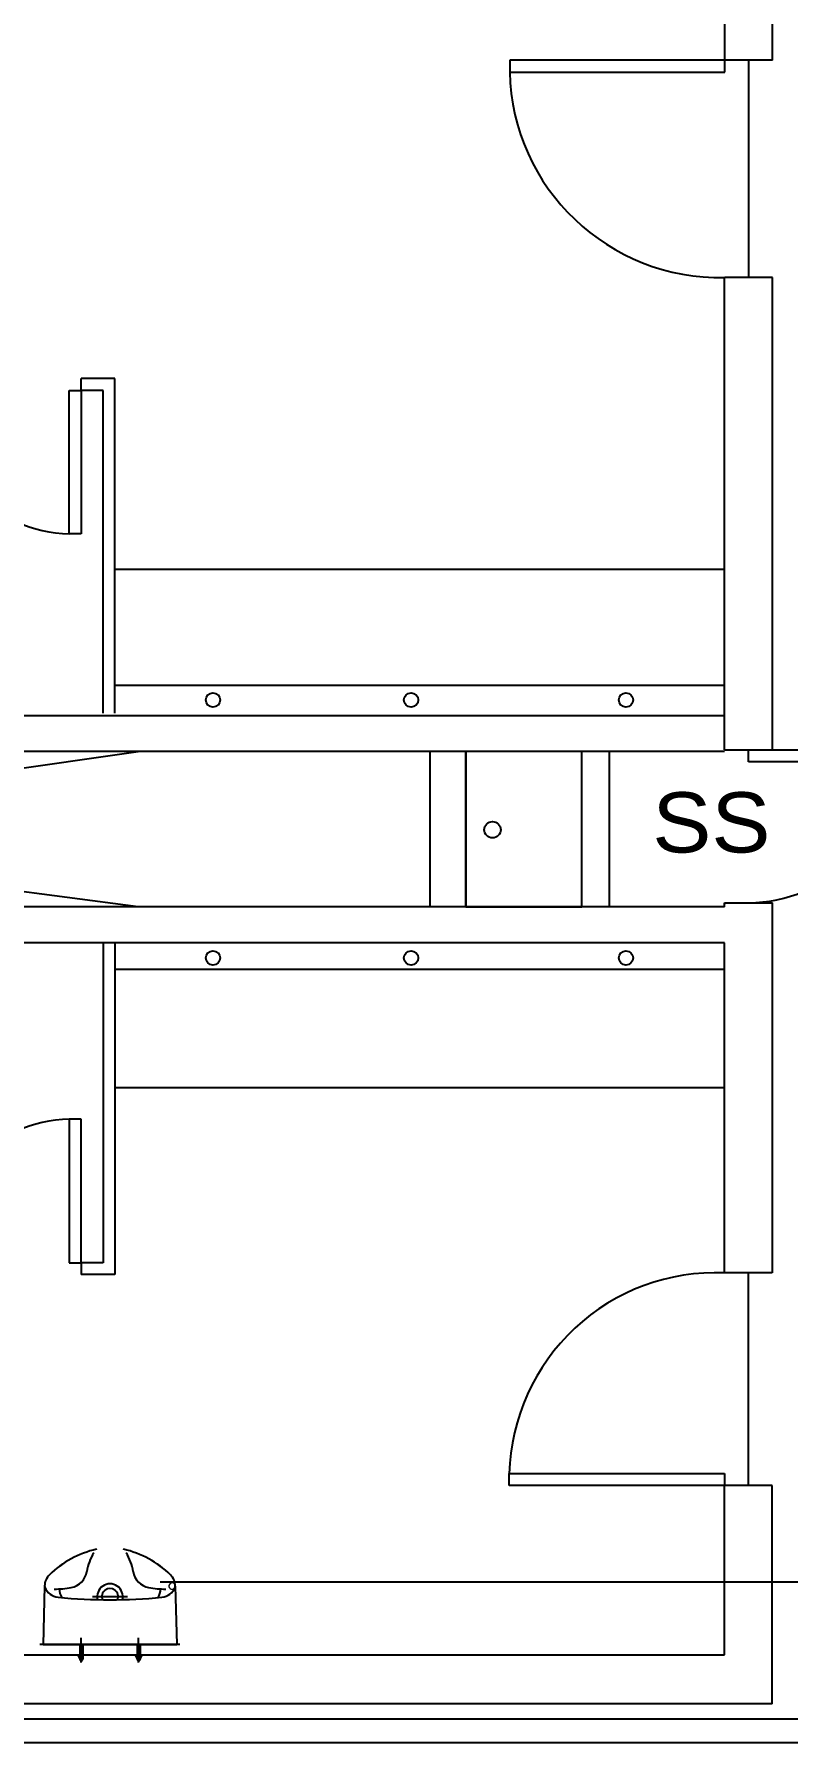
# Model space of a CAD drawing. Header units: millimetres. Extents: x 2148 to 2681, y 758 to 986.
# Drawn here: x 2355.1 to 2358.25, y 874.85 to 882 of the extents above; entities that cross this region are included whole.
import ezdxf

# ---------------------------------------------------------------- set-up
doc = ezdxf.new("R2010")
doc.units = ezdxf.units.MM
doc.linetypes.add('CENTER2', pattern=[28.575, 19.05, -3.175, 3.175, -3.175])
for name, color, linetype in [('0.1', 193, 'Continuous'), ('0.4', 121, 'Continuous'), ('A-Wall', 4, 'Continuous'), ('contrucion line05', 86, 'Continuous'), ('D', 1, 'Continuous'), ('DR', 7, 'Continuous'), ('HATCH', 8, 'Continuous'), ('S_GRID LINES', 252, 'Continuous')]:
    doc.layers.add(name, color=color, linetype=linetype)
doc.styles.add('MMTX$0$ESMX$0$X-OPTA1D', font='x-opta1d')

msp = doc.modelspace()

# ---------------------------------------------------------------- linework, layer by layer
at = {"layer": '0.1'}
for p, q in [((2355.1399902, 875.5026324, 0), (2355.1334542, 875.2588024, 0)), ((2355.1399902, 875.5026324, 0), (2355.1334542, 875.2588024, 0)), ((2355.686653, 875.5026324, 0), (2355.693189, 875.2588024, 0)), ((2355.686653, 875.5026324, 0), (2355.693189, 875.2588024, 0)), ((2355.34067, 875.4588019, 0), (2355.486534, 875.4588019, 0)), ((2355.34067, 875.4588019, 0), (2355.486534, 875.4588019, 0)), ((2355.7061546, 875.2588024, 0), (2355.1204887, 875.2588024, 0)), ((2355.7061546, 875.2588024, 0), (2355.1204887, 875.2588024, 0)), ((2355.1334542, 875.2588024, 0), (2355.693189, 875.2588024, 0)), ((2355.1334542, 875.2588024, 0), (2355.693189, 875.2588024, 0))]:
    msp.add_line(p, q, dxfattribs=at)
for centre, radius, start, end in [((2355.4413684, 875.265534, 0), 0.399999, 102.14293343, 134.76014606), ((2355.4413684, 875.265534, 0), 0.399999, 102.14293343, 134.76014606), ((2355.5140098, 875.533519, 0), 0.1999995, 147.04209189, 171.39010358), ((2355.5140098, 875.533519, 0), 0.1999995, 147.04209189, 171.39010358), ((2355.3852749, 875.265534, 0), 0.399999, 45.23985394, 77.85706657), ((2355.3852749, 875.265534, 0), 0.399999, 45.23985394, 77.85706657), ((2355.3126334, 875.533519, 0), 0.1999995, 8.60989642, 32.95790811), ((2355.3126334, 875.533519, 0), 0.1999995, 8.60989642, 32.95790811), ((2355.237166, 875.5754366, 0), 0.0799998, 280.29281701, 351.39010358), ((2355.237166, 875.5754366, 0), 0.0799998, 280.29281701, 351.39010358), ((2355.5894773, 875.5754366, 0), 0.0799998, 188.60989642, 259.70718299), ((2355.5894773, 875.5754366, 0), 0.0799998, 188.60989642, 259.70718299), ((2355.2066555, 875.5022203, 0), 0.0666665, 134.76014606, 180), ((2355.2066555, 875.5022203, 0), 0.0666665, 134.76014606, 180), ((2355.1533233, 875.50255, 0), 0.0133333, 179.64580221, 201.7947487), ((2355.1533233, 875.50255, 0), 0.0133333, 179.64580221, 201.7947487), ((2355.2028442, 875.5223517, 0), 0.0666665, 201.7947487, 264.44208037), ((2355.2028442, 875.5223517, 0), 0.0666665, 201.7947487, 264.44208037), ((2355.1799889, 875.8902862, 0), 0.399999, 270, 280.29281701), ((2355.1799889, 875.8902862, 0), 0.399999, 270, 280.29281701), ((2355.262108, 875.4873462, 0), 0.0599998, 176.59946208, 213.13832052), ((2355.262108, 875.4873462, 0), 0.0599998, 176.59946208, 213.13832052), ((2355.4133216, 875.4588019, 0), 0.0533332, 346.18594085, 193.81405915), ((2355.4133216, 875.4588019, 0), 0.0533332, 346.18594085, 193.81405915), ((2355.4133216, 875.4588019, 0), 0.0339999, 337.31305395, 202.68694605), ((2355.4133216, 875.4588019, 0), 0.0339999, 337.31305395, 202.68694605), ((2355.6466544, 875.8902862, 0), 0.399999, 259.70718299, 270), ((2355.6466544, 875.8902862, 0), 0.399999, 259.70718299, 270), ((2355.5645353, 875.4873462, 0), 0.0599998, 326.86167948, 3.40053792), ((2355.5645353, 875.4873462, 0), 0.0599998, 326.86167948, 3.40053792), ((2355.623799, 875.5223517, 0), 0.0666665, 275.55791963, 338.2052513), ((2355.623799, 875.5223517, 0), 0.0666665, 275.55791963, 338.2052513), ((2355.6199878, 875.5022203, 0), 0.0666665, 0, 45.23985394), ((2355.6199878, 875.5022203, 0), 0.0666665, 0, 45.23985394), ((2355.67332, 875.50255, 0), 0.0133333, 338.2052513, 0.35419779), ((2355.67332, 875.50255, 0), 0.0133333, 338.2052513, 0.35419779), ((2355.4133216, 877.6853224, 0), 2.2398537, 264.44208037, 275.55791963), ((2355.4133216, 877.6853224, 0), 2.2398537, 264.44208037, 275.55791963)]:
    msp.add_arc(centre, radius, start, end, dxfattribs=at)
at = {"layer": '0.4', "color": 193, "lineweight": 0, "ltscale": 0.5}
for p, q in [((2355.1334542, 875.2588024, 0), (2355.1399902, 875.5026324, 0)), ((2355.1334542, 875.2588024, 0), (2355.1399902, 875.5026324, 0)), ((2355.686653, 875.5026324, 0), (2355.693189, 875.2588024, 0)), ((2355.686653, 875.5026324, 0), (2355.693189, 875.2588024, 0)), ((2355.4473215, 875.4588019, 0), (2355.3793217, 875.4588019, 0)), ((2355.4473215, 875.4588019, 0), (2355.3793217, 875.4588019, 0)), ((2355.2868405, 875.2588024, 0), (2355.1334542, 875.2588024, 0)), ((2355.2868405, 875.2588024, 0), (2355.1334542, 875.2588024, 0)), ((2355.5268399, 875.2588024, 0), (2355.2933219, 875.2588024, 0)), ((2355.5268399, 875.2588024, 0), (2355.2933219, 875.2588024, 0)), ((2355.693189, 875.2588024, 0), (2355.5268399, 875.2588024, 0)), ((2355.693189, 875.2588024, 0), (2355.5268399, 875.2588024, 0))]:
    msp.add_line(p, q, dxfattribs=at)
at = {"layer": '0.4', "color": 86, "lineweight": 0, "ltscale": 0.5}
for p, q in [((2355.2933219, 875.1841359, 0), (2355.2785457, 875.2125062, 0)), ((2355.2785457, 875.2125062, 0), (2355.2862188, 875.2125062, 0)), ((2355.2933219, 875.1841359, 0), (2355.2785457, 875.2125062, 0)), ((2355.2785457, 875.2125062, 0), (2355.2862188, 875.2125062, 0)), ((2355.2868405, 875.2201773, 0), (2355.2868405, 875.2588024, 0)), ((2355.2868405, 875.2201773, 0), (2355.2868405, 875.2588024, 0)), ((2355.287859, 875.2213951, 0), (2355.287859, 875.2391728, 0)), ((2355.287859, 875.2391728, 0), (2355.2987849, 875.2391728, 0)), ((2355.287859, 875.2213951, 0), (2355.287859, 875.2391728, 0)), ((2355.287859, 875.2391728, 0), (2355.2987849, 875.2391728, 0)), ((2355.287859, 875.2002841, 0), (2355.287859, 875.2213951, 0)), ((2355.2883219, 875.2213951, 0), (2355.287859, 875.2213951, 0)), ((2355.287859, 875.2213951, 0), (2355.287859, 875.2180618, 0)), ((2355.287859, 875.2002841, 0), (2355.287859, 875.2213951, 0)), ((2355.2883219, 875.2213951, 0), (2355.287859, 875.2213951, 0)), ((2355.287859, 875.2213951, 0), (2355.287859, 875.2180618, 0)), ((2355.287859, 875.2180618, 0), (2355.2883219, 875.2180618, 0)), ((2355.287859, 875.2180618, 0), (2355.2883219, 875.2180618, 0)), ((2355.2987849, 875.2002841, 0), (2355.287859, 875.2002841, 0)), ((2355.2987849, 875.2002841, 0), (2355.287859, 875.2002841, 0)), ((2355.2883219, 875.2180618, 0), (2355.2883219, 875.2213951, 0)), ((2355.2883219, 875.2180618, 0), (2355.2883219, 875.2213951, 0)), ((2355.2933219, 875.2588024, 0), (2355.2933219, 875.2236173, 0)), ((2355.2933219, 875.2588024, 0), (2355.2933219, 875.2236173, 0)), ((2355.2933219, 875.2413951, 0), (2355.2933219, 875.2391728, 0)), ((2355.2933219, 875.2413951, 0), (2355.2933219, 875.2391728, 0)), ((2355.2933219, 875.2391728, 0), (2355.2983219, 875.2391728, 0)), ((2355.2933219, 875.2391728, 0), (2355.2983219, 875.2391728, 0)), ((2355.2987849, 875.2376952, 0), (2355.2933219, 875.2376952, 0)), ((2355.2933219, 875.2376952, 0), (2355.2933219, 875.2269507, 0)), ((2355.2987849, 875.2376952, 0), (2355.2933219, 875.2376952, 0)), ((2355.2933219, 875.2376952, 0), (2355.2933219, 875.2269507, 0)), ((2355.2983219, 875.2358395, 0), (2355.2933219, 875.2358395, 0)), ((2355.2933219, 875.2358395, 0), (2355.2933219, 875.2325062, 0)), ((2355.2983219, 875.2358395, 0), (2355.2933219, 875.2358395, 0)), ((2355.2933219, 875.2358395, 0), (2355.2933219, 875.2325062, 0)), ((2355.2933219, 875.2325062, 0), (2355.2933219, 875.230284, 0)), ((2355.2933219, 875.2325062, 0), (2355.2933219, 875.230284, 0)), ((2355.2933219, 875.230284, 0), (2355.2987849, 875.230284, 0)), ((2355.2933219, 875.230284, 0), (2355.2987849, 875.230284, 0)), ((2355.2933219, 875.2269507, 0), (2355.2987849, 875.2269507, 0)), ((2355.2933219, 875.2269507, 0), (2355.2987849, 875.2269507, 0)), ((2355.2998034, 875.1965804, 0), (2355.2933219, 875.1841359, 0)), ((2355.2998034, 875.1965804, 0), (2355.2933219, 875.1841359, 0)), ((2355.2983219, 875.2307007, 0), (2355.2983219, 875.2358395, 0)), ((2355.2983219, 875.2307007, 0), (2355.2983219, 875.2358395, 0)), ((2355.2987849, 875.2391728, 0), (2355.2987849, 875.2002841, 0)), ((2355.2987849, 875.2391728, 0), (2355.2987849, 875.2002841, 0)), ((2355.2987849, 875.2269507, 0), (2355.2987849, 875.2376952, 0)), ((2355.2987849, 875.2269507, 0), (2355.2987849, 875.2376952, 0)), ((2355.2987849, 875.2101876, 0), (2355.2987849, 875.1965804, 0)), ((2355.2987849, 875.2101876, 0), (2355.2987849, 875.1965804, 0)), ((2355.2987849, 875.2036174, 0), (2355.2987849, 875.2012987, 0)), ((2355.2987849, 875.2036174, 0), (2355.2987849, 875.2012987, 0)), ((2355.2987849, 875.1965804, 0), (2355.2998034, 875.1965804, 0)), ((2355.2987849, 875.1965804, 0), (2355.2998034, 875.1965804, 0)), ((2355.2999538, 875.2358395, 0), (2355.2998034, 875.2358395, 0)), ((2355.2998034, 875.2358395, 0), (2355.2998034, 875.2328244, 0)), ((2355.2999538, 875.2358395, 0), (2355.2998034, 875.2358395, 0)), ((2355.2998034, 875.2358395, 0), (2355.2998034, 875.2328244, 0)), ((2355.5333213, 875.1841359, 0), (2355.5185451, 875.2125062, 0)), ((2355.5185451, 875.2125062, 0), (2355.5278584, 875.2125062, 0)), ((2355.5333213, 875.1841359, 0), (2355.5185451, 875.2125062, 0)), ((2355.5185451, 875.2125062, 0), (2355.5278584, 875.2125062, 0)), ((2355.5268399, 875.2588024, 0), (2355.5268399, 875.2391728, 0)), ((2355.5268399, 875.2023996, 0), (2355.5268399, 875.2588024, 0)), ((2355.5268399, 875.2588024, 0), (2355.5268399, 875.2391728, 0)), ((2355.5268399, 875.2023996, 0), (2355.5268399, 875.2588024, 0)), ((2355.5268399, 875.2391728, 0), (2355.5283213, 875.2391728, 0)), ((2355.5268399, 875.2391728, 0), (2355.5283213, 875.2391728, 0)), ((2355.5278584, 875.2125062, 0), (2355.5278584, 875.230284, 0)), ((2355.5278584, 875.230284, 0), (2355.5333213, 875.230284, 0)), ((2355.5278584, 875.2125062, 0), (2355.5278584, 875.230284, 0)), ((2355.5278584, 875.230284, 0), (2355.5333213, 875.230284, 0)), ((2355.5387843, 875.2091729, 0), (2355.5278584, 875.2091729, 0)), ((2355.5278584, 875.2091729, 0), (2355.5278584, 875.2036174, 0)), ((2355.5387843, 875.2091729, 0), (2355.5278584, 875.2091729, 0)), ((2355.5278584, 875.2091729, 0), (2355.5278584, 875.2036174, 0)), ((2355.5283213, 875.2391728, 0), (2355.5283213, 875.2358395, 0)), ((2355.5283213, 875.2391728, 0), (2355.5283213, 875.2358395, 0)), ((2355.5283213, 875.2358395, 0), (2355.5387843, 875.2358395, 0)), ((2355.5283213, 875.2358395, 0), (2355.5387843, 875.2358395, 0)), ((2355.5333213, 875.2376952, 0), (2355.5383213, 875.2376952, 0)), ((2355.5364695, 875.2376952, 0), (2355.5333213, 875.2376952, 0)), ((2355.5333213, 875.2376952, 0), (2355.5333213, 875.2358395, 0)), ((2355.5333213, 875.2358395, 0), (2355.5333213, 875.2376952, 0)), ((2355.5333213, 875.2376952, 0), (2355.5383213, 875.2376952, 0)), ((2355.5364695, 875.2376952, 0), (2355.5333213, 875.2376952, 0)), ((2355.5333213, 875.2376952, 0), (2355.5333213, 875.2358395, 0)), ((2355.5333213, 875.2358395, 0), (2355.5333213, 875.2376952, 0)), ((2355.5333213, 875.230284, 0), (2355.5333213, 875.2125062, 0)), ((2355.5333213, 875.230284, 0), (2355.5333213, 875.2125062, 0)), ((2355.5333213, 875.2125062, 0), (2355.5480975, 875.2125062, 0)), ((2355.5480975, 875.2125062, 0), (2355.5333213, 875.1841359, 0)), ((2355.5333213, 875.2125062, 0), (2355.5480975, 875.2125062, 0)), ((2355.5480975, 875.2125062, 0), (2355.5333213, 875.1841359, 0)), ((2355.5387843, 875.2036174, 0), (2355.5333213, 875.2036174, 0)), ((2355.5333213, 875.2036174, 0), (2355.5333213, 875.2002841, 0)), ((2355.5387843, 875.2036174, 0), (2355.5333213, 875.2036174, 0)), ((2355.5333213, 875.2036174, 0), (2355.5333213, 875.2002841, 0)), ((2355.5333213, 875.2002841, 0), (2355.5374977, 875.2002841, 0)), ((2355.5333213, 875.2002841, 0), (2355.5374977, 875.2002841, 0)), ((2355.5364695, 875.2406142, 0), (2355.5364695, 875.2391728, 0)), ((2355.5364695, 875.2406142, 0), (2355.5364695, 875.2391728, 0)), ((2355.5364695, 875.2391728, 0), (2355.5383213, 875.2391728, 0)), ((2355.5383213, 875.2391728, 0), (2355.5364695, 875.2391728, 0)), ((2355.5364695, 875.2391728, 0), (2355.5364695, 875.2376952, 0)), ((2355.5364695, 875.2391728, 0), (2355.5383213, 875.2391728, 0)), ((2355.5383213, 875.2391728, 0), (2355.5364695, 875.2391728, 0)), ((2355.5364695, 875.2391728, 0), (2355.5364695, 875.2376952, 0)), ((2355.5383213, 875.2376952, 0), (2355.5383213, 875.2391728, 0)), ((2355.5383213, 875.2376952, 0), (2355.5383213, 875.2391728, 0)), ((2355.5387843, 875.2358395, 0), (2355.5387843, 875.2091729, 0)), ((2355.5387843, 875.2358395, 0), (2355.5387843, 875.2091729, 0)), ((2355.5387843, 875.2213951, 0), (2355.5387843, 875.2190764, 0)), ((2355.5404244, 875.2213951, 0), (2355.5387843, 875.2213951, 0)), ((2355.5387843, 875.2213951, 0), (2355.5387843, 875.2190764, 0)), ((2355.5387843, 875.2213951, 0), (2355.5387843, 875.2190764, 0)), ((2355.5404244, 875.2213951, 0), (2355.5387843, 875.2213951, 0)), ((2355.5387843, 875.2213951, 0), (2355.5387843, 875.2190764, 0)), ((2355.5387843, 875.2012987, 0), (2355.5387843, 875.2036174, 0)), ((2355.5387843, 875.2012987, 0), (2355.5387843, 875.2036174, 0)), ((2355.5399532, 875.2358395, 0), (2355.5398028, 875.2358395, 0)), ((2355.5398028, 875.2358395, 0), (2355.5398028, 875.2328244, 0)), ((2355.5399532, 875.2358395, 0), (2355.5398028, 875.2358395, 0)), ((2355.5398028, 875.2358395, 0), (2355.5398028, 875.2328244, 0))]:
    msp.add_line(p, q, dxfattribs=at)
at = {"layer": '0.4', "color": 193, "lineweight": 0, "ltscale": 0.5}
for centre, radius, start, end in [((2355.4413684, 875.265534, 0), 0.399999, 101.99847348, 134.76014606), ((2355.4413684, 875.265534, 0), 0.399999, 101.99847348, 134.76014606), ((2355.3852749, 875.265534, 0), 0.399999, 45.23985394, 78.00152652), ((2355.3852749, 875.265534, 0), 0.399999, 45.23985394, 78.00152652), ((2355.1533233, 875.50255, 0), 0.0133333, 179.64580222, 201.7947487), ((2355.1533233, 875.50255, 0), 0.0133333, 179.64580222, 201.7947487), ((2355.1533233, 875.50255, 0), 0.0133333, 179.64580222, 201.7947487), ((2355.1533233, 875.50255, 0), 0.0133333, 179.64580222, 201.7947487), ((2355.2066555, 875.5022203, 0), 0.0666665, 134.76014606, 179.64580222), ((2355.2066555, 875.5022203, 0), 0.0666665, 134.76014606, 179.64580222), ((2355.2028442, 875.5223517, 0), 0.0666665, 201.7947487, 276.89317628), ((2355.2028442, 875.5223517, 0), 0.0666665, 201.7947487, 264.44208037), ((2355.2028442, 875.5223517, 0), 0.0666665, 201.7947487, 276.89317628), ((2355.2028442, 875.5223517, 0), 0.0666665, 201.7947487, 264.44208037), ((2355.4133216, 875.4588019, 0), 0.0533332, 346.18594085, 193.81405915), ((2355.4133216, 875.4588019, 0), 0.0533332, 346.18594085, 193.81405915), ((2355.4133216, 875.4588019, 0), 0.0339999, 0, 180), ((2355.4133216, 875.4588019, 0), 0.0339999, 0, 180), ((2355.623799, 875.5223517, 0), 0.0666665, 263.10682372, 338.2052513), ((2355.623799, 875.5223517, 0), 0.0666665, 263.10682372, 338.2052513), ((2355.623799, 875.5223517, 0), 0.0666665, 275.55791963, 338.2052513), ((2355.623799, 875.5223517, 0), 0.0666665, 275.55791963, 338.2052513), ((2355.67332, 875.50255, 0), 0.0133333, 0, 338.2052513), ((2355.67332, 875.50255, 0), 0.0133333, 0, 338.2052513), ((2355.6199878, 875.5022203, 0), 0.0666665, 0.35419779, 45.23985394), ((2355.6199878, 875.5022203, 0), 0.0666665, 0.35419779, 45.23985394), ((2355.67332, 875.50255, 0), 0.0133333, 338.2052513, 0), ((2355.67332, 875.50255, 0), 0.0133333, 338.2052513, 0), ((2355.4133216, 877.6853224, 0), 2.2398537, 264.44208037, 275.55791963), ((2355.4133216, 877.6853224, 0), 2.2398537, 264.44208037, 275.55791963), ((2355.262108, 875.4873462, 0), 0.0599998, 211.30896057, 213.13832052), ((2355.262108, 875.4873462, 0), 0.0599998, 211.30896057, 213.13832052), ((2355.4133216, 877.6853224, 0), 2.2398537, 264.83978623, 268.67507156), ((2355.4133216, 877.6853224, 0), 2.2398537, 264.83978623, 268.67507156), ((2355.4133216, 877.6853224, 0), 2.2398537, 271.32492844, 275.16021377), ((2355.4133216, 877.6853224, 0), 2.2398537, 271.32492844, 275.16021377), ((2355.5645353, 875.4873462, 0), 0.0599998, 326.86167948, 328.69103943), ((2355.5645353, 875.4873462, 0), 0.0599998, 326.86167948, 328.69103943)]:
    msp.add_arc(centre, radius, start, end, dxfattribs=at)
at = {"layer": '0.4', "color": 86, "lineweight": 0, "ltscale": 0.5}
for centre, radius, start, end in [((2355.2933219, 875.2157913, 0), 0.007826, 145.91408957, 204.81996028), ((2355.2933219, 875.2157913, 0), 0.007826, 145.91408957, 204.81996028), ((2355.2933219, 875.234659, 0), 0.0067361, 42.07502208, 90), ((2355.2933219, 875.234659, 0), 0.0067361, 42.07502208, 90), ((2355.2933219, 875.2246802, 0), 0.007826, 50.29047351, 90), ((2355.2933219, 875.2246802, 0), 0.007826, 45.72901623, 90), ((2355.2933219, 875.2246802, 0), 0.007826, 50.29047351, 90), ((2355.2933219, 875.2246802, 0), 0.007826, 45.72901623, 90), ((2355.2933219, 875.2157913, 0), 0.007826, 314.27098377, 90), ((2355.2933219, 875.2157913, 0), 0.007826, 314.27098377, 90), ((2355.2933219, 875.1980136, 0), 0.007826, 34.60442543, 45.72901623), ((2355.2933219, 875.1980136, 0), 0.007826, 34.60442543, 45.72901623), ((2355.2933219, 875.2069025, 0), 0.007826, 314.27098377, 325.39557457), ((2355.2933219, 875.2069025, 0), 0.007826, 314.27098377, 325.39557457), ((2355.2933219, 875.234659, 0), 0.0067361, 344.19606949, 10.09365685), ((2355.2933219, 875.234659, 0), 0.0067361, 344.19606949, 10.09365685), ((2355.5333213, 875.1980136, 0), 0.007826, 145.91408957, 134.27098377), ((2355.5333213, 875.1980136, 0), 0.007826, 145.91408957, 134.27098377), ((2355.5333213, 875.234659, 0), 0.0067361, 42.07502208, 62.13732755), ((2355.5333213, 875.234659, 0), 0.0067361, 42.07502208, 62.13732755), ((2355.5333213, 875.2069025, 0), 0.007826, 302.25311687, 314.27098377), ((2355.5333213, 875.2069025, 0), 0.007826, 302.25311687, 314.27098377), ((2355.5333213, 875.2157913, 0), 0.007826, 34.60442543, 45.72901623), ((2355.5333213, 875.2246802, 0), 0.007826, 314.27098377, 335.18003972), ((2355.5333213, 875.2157913, 0), 0.007826, 34.60442543, 45.72901623), ((2355.5333213, 875.2246802, 0), 0.007826, 314.27098377, 335.18003972), ((2355.5333213, 875.2246802, 0), 0.007826, 314.27098377, 325.39557457), ((2355.5333213, 875.2246802, 0), 0.007826, 314.27098377, 325.39557457), ((2355.5333213, 875.234659, 0), 0.0067361, 344.19606949, 10.09365685), ((2355.5333213, 875.234659, 0), 0.0067361, 344.19606949, 10.09365685)]:
    msp.add_arc(centre, radius, start, end, dxfattribs=at)
at = {"layer": 'A-Wall', "ltscale": 10}
for p, q in [((2357.9854107, 881.8880548, 0), (2357.9854107, 883.9134834, 0)), ((2358.1854107, 881.8880548, 0), (2358.1854107, 883.9134834, 0)), ((2358.1854107, 881.8880548, 0), (2357.9854107, 881.8880548, 0)), ((2357.9841713, 879.0022067, 0), (2357.9841713, 880.9780548, 0)), ((2358.1841713, 880.9780548, 0), (2357.9854107, 880.9780548, 0)), ((2358.1841713, 879.0022067, 0), (2358.1841713, 880.9780548, 0)), ((2357.9841713, 879.1447829, 0), (2350.9738088, 879.1447829, 0)), ((2357.9841713, 878.9947829, 0), (2350.9738088, 878.9947829, 0)), ((2357.9841713, 878.3447829, 0), (2350.9738088, 878.3447829, 0)), ((2357.9841713, 878.3447829, 0), (2357.9841713, 878.3622067, 0)), ((2358.1841713, 876.8134556, 0), (2358.1841713, 878.3622067, 0)), ((2358.1841713, 878.3560574, 0), (2358.1841713, 878.3622067, 0)), ((2357.9841713, 878.1947829, 0), (2350.9738088, 878.1947829, 0)), ((2357.9841713, 876.8134556, 0), (2357.9841713, 878.1947829, 0)), ((2358.1837471, 876.8134556, 0), (2357.9837471, 876.8134556, 0)), ((2358.1837471, 876.8134556, 0), (2357.9837471, 876.8134556, 0)), ((2357.9837471, 875.2152586, 0), (2357.9837471, 875.9267054, 0)), ((2357.9837471, 875.2152586, 0), (2357.9837471, 875.9234556, 0)), ((2358.1837471, 875.9234556, 0), (2357.9837471, 875.9234556, 0)), ((2358.1837471, 875.9234556, 0), (2357.9837471, 875.9234556, 0)), ((2358.1837471, 875.0303436, 0), (2358.1837471, 875.9234556, 0)), ((2358.1837471, 875.0103436, 0), (2358.1837471, 875.9234556, 0)), ((2351.5911149, 875.2152586, 0), (2357.9841713, 875.2152586, 0))]:
    msp.add_line(p, q, dxfattribs=at)
at = {"layer": 'A-Wall', "linetype": 'ByBlock', "ltscale": 0.5}
for p, q in [((2356.7525322, 878.3447829, 0), (2356.7525322, 878.9947829, 0)), ((2356.9025322, 878.3447829, 0), (2356.9025322, 878.9947829, 0)), ((2356.9025322, 878.3447829, 0), (2356.9025322, 878.9947829, 0)), ((2357.9841713, 879.0022067, 0), (2357.9841713, 879.0060574, 0)), ((2357.9841713, 879.0022067, 0), (2358.1841713, 879.0022067, 0)), ((2357.9841713, 878.3622067, 0), (2358.1841713, 878.3622067, 0)), ((2357.9841713, 878.3622067, 0), (2357.9841713, 878.3560574, 0))]:
    msp.add_line(p, q, dxfattribs=at)
at = {"layer": 'contrucion line05', "ltscale": 0.5}
for p, q in [((2355.2933219, 875.2296773, 0), (2355.2933219, 875.2859714, 0)), ((2355.2933219, 875.1833722, 0), (2355.2933219, 875.2859714, 0)), ((2355.2933219, 875.1833722, 0), (2355.2933219, 875.2859714, 0)), ((2355.2933219, 875.2296773, 0), (2355.2933219, 875.2859714, 0)), ((2355.2933219, 875.1833722, 0), (2355.2933219, 875.2859714, 0)), ((2355.2933219, 875.1833722, 0), (2355.2933219, 875.2859714, 0)), ((2355.5333213, 875.1833722, 0), (2355.5333213, 875.2859714, 0)), ((2355.5333213, 875.1833722, 0), (2355.5333213, 875.2859714, 0)), ((2355.5333213, 875.1833722, 0), (2355.5333213, 875.2859714, 0)), ((2355.5333213, 875.1833722, 0), (2355.5333213, 875.2859714, 0)), ((2355.2868405, 875.2588024, 0), (2355.2868405, 875.1965804, 0)), ((2355.2868405, 875.2588024, 0), (2355.2868405, 875.1965804, 0)), ((2355.2998034, 875.1965804, 0), (2355.2868405, 875.1965804, 0)), ((2355.2868405, 875.1965804, 0), (2355.2891553, 875.1921359, 0)), ((2355.2998034, 875.1965804, 0), (2355.2868405, 875.1965804, 0)), ((2355.2868405, 875.1965804, 0), (2355.2891553, 875.1921359, 0)), ((2355.287859, 875.230284, 0), (2355.287859, 875.2269507, 0)), ((2355.2987849, 875.230284, 0), (2355.287859, 875.230284, 0)), ((2355.287859, 875.230284, 0), (2355.287859, 875.2269507, 0)), ((2355.2987849, 875.230284, 0), (2355.287859, 875.230284, 0)), ((2355.2987849, 875.2269507, 0), (2355.287859, 875.2269507, 0)), ((2355.2987849, 875.2269507, 0), (2355.287859, 875.2269507, 0)), ((2355.2987849, 875.2213951, 0), (2355.287859, 875.2213951, 0)), ((2355.287859, 875.2213951, 0), (2355.287859, 875.2180618, 0)), ((2355.2987849, 875.2213951, 0), (2355.287859, 875.2213951, 0)), ((2355.287859, 875.2213951, 0), (2355.287859, 875.2180618, 0)), ((2355.2987849, 875.2180618, 0), (2355.287859, 875.2180618, 0)), ((2355.2987849, 875.2180618, 0), (2355.287859, 875.2180618, 0)), ((2355.2987849, 875.2125062, 0), (2355.287859, 875.2125062, 0)), ((2355.287859, 875.2125062, 0), (2355.287859, 875.2091729, 0)), ((2355.2987849, 875.2125062, 0), (2355.287859, 875.2125062, 0)), ((2355.287859, 875.2125062, 0), (2355.287859, 875.2091729, 0)), ((2355.2987849, 875.2091729, 0), (2355.287859, 875.2091729, 0)), ((2355.2987849, 875.2091729, 0), (2355.287859, 875.2091729, 0)), ((2355.2987849, 875.2036174, 0), (2355.287859, 875.2036174, 0)), ((2355.287859, 875.2036174, 0), (2355.287859, 875.2002841, 0)), ((2355.2987849, 875.2036174, 0), (2355.287859, 875.2036174, 0)), ((2355.287859, 875.2036174, 0), (2355.287859, 875.2002841, 0)), ((2355.2987849, 875.2002841, 0), (2355.287859, 875.2002841, 0)), ((2355.2987849, 875.2002841, 0), (2355.287859, 875.2002841, 0)), ((2355.2883219, 875.2391728, 0), (2355.2883219, 875.2358395, 0)), ((2355.2933219, 875.2391728, 0), (2355.2883219, 875.2391728, 0)), ((2355.2883219, 875.2391728, 0), (2355.2883219, 875.2358395, 0)), ((2355.2933219, 875.2391728, 0), (2355.2883219, 875.2391728, 0)), ((2355.2901738, 875.2358395, 0), (2355.2883219, 875.2358395, 0)), ((2355.2901738, 875.2358395, 0), (2355.2883219, 875.2358395, 0)), ((2355.2901738, 875.2376952, 0), (2355.2901738, 875.2269507, 0)), ((2355.2901738, 875.2376952, 0), (2355.2933219, 875.2376952, 0)), ((2355.2901738, 875.2376952, 0), (2355.2901738, 875.2269507, 0)), ((2355.2901738, 875.2376952, 0), (2355.2933219, 875.2376952, 0)), ((2355.2983219, 875.2391728, 0), (2355.2933219, 875.2391728, 0)), ((2355.2983219, 875.2391728, 0), (2355.2933219, 875.2391728, 0)), ((2355.2933219, 875.2376952, 0), (2355.2933219, 875.2269507, 0)), ((2355.2933219, 875.2376952, 0), (2355.2933219, 875.2269507, 0)), ((2355.2933219, 875.2376952, 0), (2355.2933219, 875.2269507, 0)), ((2355.2933219, 875.2376952, 0), (2355.2933219, 875.2269507, 0)), ((2355.2983219, 875.2358395, 0), (2355.2933219, 875.2358395, 0)), ((2355.2983219, 875.2358395, 0), (2355.2933219, 875.2358395, 0)), ((2355.2998034, 875.1965804, 0), (2355.2974886, 875.1921359, 0)), ((2355.2998034, 875.1965804, 0), (2355.2974886, 875.1921359, 0)), ((2355.2983219, 875.2391728, 0), (2355.2983219, 875.2358395, 0)), ((2355.2983219, 875.2391728, 0), (2355.2983219, 875.2358395, 0)), ((2355.2987849, 875.230284, 0), (2355.2987849, 875.2269507, 0)), ((2355.2987849, 875.230284, 0), (2355.2987849, 875.2269507, 0)), ((2355.2987849, 875.2213951, 0), (2355.2987849, 875.2180618, 0)), ((2355.2987849, 875.2213951, 0), (2355.2987849, 875.2180618, 0)), ((2355.2987849, 875.2125062, 0), (2355.2987849, 875.2091729, 0)), ((2355.2987849, 875.2125062, 0), (2355.2987849, 875.2091729, 0)), ((2355.2987849, 875.2036174, 0), (2355.2987849, 875.2002841, 0)), ((2355.2987849, 875.2036174, 0), (2355.2987849, 875.2002841, 0)), ((2355.2998034, 875.2588024, 0), (2355.2998034, 875.1965804, 0)), ((2355.2998034, 875.2588024, 0), (2355.2998034, 875.1965804, 0)), ((2355.5268399, 875.2588024, 0), (2355.5268399, 875.1965804, 0)), ((2355.5268399, 875.2588024, 0), (2355.5268399, 875.1965804, 0)), ((2355.5268399, 875.1965804, 0), (2355.5291547, 875.1921359, 0)), ((2355.5268399, 875.1965804, 0), (2355.5398028, 875.1965804, 0)), ((2355.5268399, 875.1965804, 0), (2355.5291547, 875.1921359, 0)), ((2355.5268399, 875.1965804, 0), (2355.5398028, 875.1965804, 0)), ((2355.5278584, 875.230284, 0), (2355.5387843, 875.230284, 0)), ((2355.5278584, 875.230284, 0), (2355.5278584, 875.2269507, 0)), ((2355.5278584, 875.230284, 0), (2355.5387843, 875.230284, 0)), ((2355.5278584, 875.230284, 0), (2355.5278584, 875.2269507, 0)), ((2355.5278584, 875.2269507, 0), (2355.5387843, 875.2269507, 0)), ((2355.5278584, 875.2269507, 0), (2355.5387843, 875.2269507, 0)), ((2355.5278584, 875.2213951, 0), (2355.5278584, 875.2180618, 0)), ((2355.5278584, 875.2213951, 0), (2355.5387843, 875.2213951, 0)), ((2355.5278584, 875.2213951, 0), (2355.5278584, 875.2180618, 0)), ((2355.5278584, 875.2213951, 0), (2355.5387843, 875.2213951, 0)), ((2355.5278584, 875.2180618, 0), (2355.5387843, 875.2180618, 0)), ((2355.5278584, 875.2180618, 0), (2355.5387843, 875.2180618, 0)), ((2355.5278584, 875.2125062, 0), (2355.5278584, 875.2091729, 0)), ((2355.5278584, 875.2125062, 0), (2355.5387843, 875.2125062, 0)), ((2355.5278584, 875.2125062, 0), (2355.5278584, 875.2091729, 0)), ((2355.5278584, 875.2125062, 0), (2355.5387843, 875.2125062, 0)), ((2355.5278584, 875.2091729, 0), (2355.5387843, 875.2091729, 0)), ((2355.5278584, 875.2091729, 0), (2355.5387843, 875.2091729, 0)), ((2355.5278584, 875.2036174, 0), (2355.5278584, 875.2002841, 0)), ((2355.5278584, 875.2036174, 0), (2355.5387843, 875.2036174, 0)), ((2355.5278584, 875.2036174, 0), (2355.5278584, 875.2002841, 0)), ((2355.5278584, 875.2036174, 0), (2355.5387843, 875.2036174, 0)), ((2355.5278584, 875.2002841, 0), (2355.5387843, 875.2002841, 0)), ((2355.5278584, 875.2002841, 0), (2355.5387843, 875.2002841, 0)), ((2355.5283213, 875.2391728, 0), (2355.5333213, 875.2391728, 0)), ((2355.5283213, 875.2391728, 0), (2355.5283213, 875.2358395, 0)), ((2355.5283213, 875.2391728, 0), (2355.5333213, 875.2391728, 0)), ((2355.5283213, 875.2391728, 0), (2355.5283213, 875.2358395, 0)), ((2355.5283213, 875.2358395, 0), (2355.5333213, 875.2358395, 0)), ((2355.5283213, 875.2358395, 0), (2355.5333213, 875.2358395, 0)), ((2355.5333213, 875.2391728, 0), (2355.5383213, 875.2391728, 0)), ((2355.5333213, 875.2391728, 0), (2355.5383213, 875.2391728, 0)), ((2355.5364695, 875.2376952, 0), (2355.5333213, 875.2376952, 0)), ((2355.5333213, 875.2376952, 0), (2355.5333213, 875.2269507, 0)), ((2355.5333213, 875.2376952, 0), (2355.5333213, 875.2269507, 0)), ((2355.5364695, 875.2376952, 0), (2355.5333213, 875.2376952, 0)), ((2355.5333213, 875.2376952, 0), (2355.5333213, 875.2269507, 0)), ((2355.5333213, 875.2376952, 0), (2355.5333213, 875.2269507, 0)), ((2355.5364695, 875.2376952, 0), (2355.5364695, 875.2269507, 0)), ((2355.5364695, 875.2376952, 0), (2355.5364695, 875.2269507, 0)), ((2355.5364695, 875.2358395, 0), (2355.5383213, 875.2358395, 0)), ((2355.5364695, 875.2358395, 0), (2355.5383213, 875.2358395, 0)), ((2355.5398028, 875.1965804, 0), (2355.537488, 875.1921359, 0)), ((2355.5398028, 875.1965804, 0), (2355.537488, 875.1921359, 0)), ((2355.5383213, 875.2391728, 0), (2355.5383213, 875.2358395, 0)), ((2355.5383213, 875.2391728, 0), (2355.5383213, 875.2358395, 0)), ((2355.5387843, 875.230284, 0), (2355.5387843, 875.2269507, 0)), ((2355.5387843, 875.230284, 0), (2355.5387843, 875.2269507, 0)), ((2355.5387843, 875.2213951, 0), (2355.5387843, 875.2180618, 0)), ((2355.5387843, 875.2213951, 0), (2355.5387843, 875.2180618, 0)), ((2355.5387843, 875.2125062, 0), (2355.5387843, 875.2091729, 0)), ((2355.5387843, 875.2125062, 0), (2355.5387843, 875.2091729, 0)), ((2355.5387843, 875.2036174, 0), (2355.5387843, 875.2002841, 0)), ((2355.5387843, 875.2036174, 0), (2355.5387843, 875.2002841, 0)), ((2355.5398028, 875.2588024, 0), (2355.5398028, 875.1965804, 0)), ((2355.5398028, 875.2588024, 0), (2355.5398028, 875.1965804, 0)), ((2355.2974886, 875.1921359, 0), (2355.2891553, 875.1921359, 0)), ((2355.2974886, 875.1921359, 0), (2355.2891553, 875.1921359, 0)), ((2355.5291547, 875.1921359, 0), (2355.537488, 875.1921359, 0)), ((2355.5291547, 875.1921359, 0), (2355.537488, 875.1921359, 0))]:
    msp.add_line(p, q, dxfattribs=at)
for centre, radius, start, end in [((2355.2933219, 875.2246802, 0), 0.007826, 113.72001919, 134.27098377), ((2355.2933219, 875.2246802, 0), 0.007826, 113.72001919, 134.27098377), ((2355.2933219, 875.2157913, 0), 0.007826, 45.72901623, 134.27098377), ((2355.2933219, 875.2157913, 0), 0.007826, 45.72901623, 134.27098377), ((2355.2933219, 875.2069025, 0), 0.007826, 45.72901623, 134.27098377), ((2355.2933219, 875.2069025, 0), 0.007826, 45.72901623, 134.27098377), ((2355.2933219, 875.1980136, 0), 0.007826, 45.72901623, 134.27098377), ((2355.2933219, 875.1980136, 0), 0.007826, 45.72901623, 134.27098377), ((2355.2933219, 875.234659, 0), 0.0067361, 90, 137.92497792), ((2355.2933219, 875.234659, 0), 0.0067361, 90, 137.92497792), ((2355.2933219, 875.234659, 0), 0.0067361, 42.07502208, 90), ((2355.2933219, 875.234659, 0), 0.0067361, 42.07502208, 90), ((2355.2933219, 875.2246802, 0), 0.007826, 45.72901623, 90), ((2355.2933219, 875.2246802, 0), 0.007826, 45.72901623, 90), ((2355.5333213, 875.2246802, 0), 0.007826, 90, 134.27098377), ((2355.5333213, 875.2246802, 0), 0.007826, 90, 134.27098377), ((2355.5333213, 875.2157913, 0), 0.007826, 45.72901623, 134.27098377), ((2355.5333213, 875.2157913, 0), 0.007826, 45.72901623, 134.27098377), ((2355.5333213, 875.2069025, 0), 0.007826, 45.72901623, 134.27098377), ((2355.5333213, 875.2069025, 0), 0.007826, 45.72901623, 134.27098377), ((2355.5333213, 875.1980136, 0), 0.007826, 45.72901623, 134.27098377), ((2355.5333213, 875.1980136, 0), 0.007826, 45.72901623, 134.27098377), ((2355.5333213, 875.234659, 0), 0.0067361, 90, 137.92497792), ((2355.5333213, 875.234659, 0), 0.0067361, 90, 137.92497792), ((2355.5333213, 875.234659, 0), 0.0067361, 42.07502208, 90), ((2355.5333213, 875.234659, 0), 0.0067361, 42.07502208, 90), ((2355.5333213, 875.2246802, 0), 0.007826, 45.72901623, 66.27998081), ((2355.5333213, 875.2246802, 0), 0.007826, 45.72901623, 66.27998081)]:
    msp.add_arc(centre, radius, start, end, dxfattribs=at)
at = {"layer": 'D', "ltscale": 0.5}
for p, q in [((2361.5864271, 874.9453235, 0), (2350.9738088, 874.9468762, 0)), ((2361.5440704, 874.8468739, 0), (2350.9738088, 874.8468739, 0))]:
    msp.add_line(p, q, dxfattribs=at)
at = {"layer": 'DR', "ltscale": 10}
for p, q in [((2357.9854107, 881.8880548, 0), (2357.0854107, 881.8880548, 0)), ((2357.0854107, 881.8880548, 0), (2357.0854107, 881.8380548, 0)), ((2357.9854107, 881.8380548, 0), (2357.9854107, 881.8880548, 0)), ((2358.0854107, 880.9780548, 0), (2358.0854107, 881.8880548, 0)), ((2357.0854107, 881.8380548, 0), (2357.9854107, 881.8380548, 0)), ((2355.2431825, 879.9060574, 0), (2355.2431825, 880.5060574, 0)), ((2355.2431825, 880.5060574, 0), (2355.2931825, 880.5060574, 0)), ((2355.4341713, 880.5560574, 0), (2355.2931825, 880.5560574, 0)), ((2355.2931825, 880.5060574, 0), (2355.2931825, 880.5560574, 0)), ((2355.3841713, 880.5060574, 0), (2355.2931825, 880.5060574, 0)), ((2355.2931825, 880.5060574, 0), (2355.2931825, 879.9060574, 0)), ((2355.3841713, 879.1560574, 0), (2355.3841713, 880.5060574, 0)), ((2355.4341713, 879.1560574, 0), (2355.4341713, 880.5560574, 0)), ((2355.2931825, 879.9060574, 0), (2355.2431825, 879.9060574, 0)), ((2357.9841713, 879.7560574, 0), (2355.4341713, 879.7560574, 0)), ((2357.9841713, 879.2707174, 0), (2355.4341713, 879.2707174, 0)), ((2357.5025322, 878.3447829, 0), (2357.5025322, 878.9947829, 0)), ((2357.9841713, 879.0022067, 0), (2358.6841713, 879.0022067, 0)), ((2358.0841713, 878.9522067, 0), (2358.0841713, 879.0022067, 0)), ((2358.6841713, 878.9522067, 0), (2358.0841713, 878.9522067, 0)), ((2355.3841713, 878.1947829, 0), (2355.3841713, 876.8560574, 0)), ((2355.4341713, 878.1947829, 0), (2355.4341713, 876.8060574, 0)), ((2357.9841713, 878.0821533, 0), (2355.4341713, 878.0821533, 0)), ((2357.9841713, 877.5882128, 0), (2355.4341713, 877.5882128, 0)), ((2355.2931825, 877.4560574, 0), (2355.2431825, 877.4560574, 0)), ((2355.2431825, 877.4560574, 0), (2355.2431825, 876.8560574, 0)), ((2355.2931825, 876.8560574, 0), (2355.2931825, 877.4560574, 0)), ((2355.2431825, 876.8560574, 0), (2355.2931825, 876.8560574, 0)), ((2355.3841713, 876.8560574, 0), (2355.2931825, 876.8560574, 0)), ((2355.2931825, 876.8560574, 0), (2355.2931825, 876.8060574, 0)), ((2355.4341713, 876.8060574, 0), (2355.2931825, 876.8060574, 0)), ((2358.0837471, 876.8134556, 0), (2358.0837471, 875.9234556, 0)), ((2357.0837471, 875.9234556, 0), (2357.0837471, 875.9734556, 0)), ((2357.0837471, 875.9734556, 0), (2357.9837471, 875.9734556, 0)), ((2357.9837471, 875.9234556, 0), (2357.0837471, 875.9234556, 0)), ((2357.9837471, 875.9734556, 0), (2357.9837471, 875.9234556, 0))]:
    msp.add_line(p, q, dxfattribs=at)
for centre, radius in [((2355.8441643, 879.2105819, 0), 0.0298103), ((2356.6730364, 879.2105819, 0), 0.0298103), ((2357.5716047, 879.2105819, 0), 0.0298103), ((2357.013495, 878.6674733, 0), 0.0342883), ((2355.8441643, 878.1312718, 0), 0.0298103), ((2356.6730364, 878.1312718, 0), 0.0298103), ((2357.5716047, 878.1312718, 0), 0.0298103)]:
    msp.add_circle(centre, radius, dxfattribs=at)
at = {"layer": 'HATCH', "linetype": 'ByBlock', "ltscale": 0.5}
for p, q in [((2350.9738088, 878.3434781, 0), (2355.5312928, 878.9947829, 0)), ((2355.5312928, 878.3447829, 0), (2350.9762924, 878.9447829, 0)), ((2358.0837471, 876.8134556, 0), (2358.0837471, 875.9234556, 0))]:
    msp.add_line(p, q, dxfattribs=at)
at = {"layer": 'HATCH', "color": 4, "lineweight": -3, "ltscale": 0.05}
msp.add_line((2358.1837471, 875.0103436, 0), (2350.7733382, 875.0103436, 0), dxfattribs=at)
at = {"layer": 'HATCH', "linetype": 'ByBlock', "ltscale": 0.5, "elevation": 0}
msp.add_lwpolyline([(2357.3872303, 878.3447829), (2357.3872303, 878.9947829), (2356.9025322, 878.9947829), (2356.9025322, 878.3447829)], close=True, dxfattribs=at)
at = {"layer": 'HATCH', "linetype": 'ByBlock', "ltscale": 0.5}
for centre, radius, start, end in [((2357.9658996, 881.8585665, 0), 0.8807279, 181.33451063, 271.26939474), ((2355.2550312, 880.4690021, 0), 0.5630694, 176.22666604, 268.79422809), ((2358.0816215, 878.9648845, 0), 0.6026831, 270.24240342, 358.79466497), ((2355.2550312, 876.8931127, 0), 0.5630694, 91.20577191, 183.77333396), ((2357.9476579, 875.9499797, 0), 0.8642298, 87.60670398, 178.44342801)]:
    msp.add_arc(centre, radius, start, end, dxfattribs=at)
at = {"layer": 'S_GRID LINES', "linetype": 'CENTER2', "ltscale": 0.2}
msp.add_line((2365.1483754, 875.518508, 0), (2343.5809635, 875.518508, 0), dxfattribs=at)

# ---------------------------------------------------------------- texts
at = {"color": 2, "style": 'MMTX$0$ESMX$0$X-OPTA1D', "text_generation_flag": 6, "width": 1.1}
msp.add_text('SS', height=0.252, rotation=180, dxfattribs=at).set_placement((2357.6817971, 878.572379, 0))

doc.saveas('drawing.dxf')
